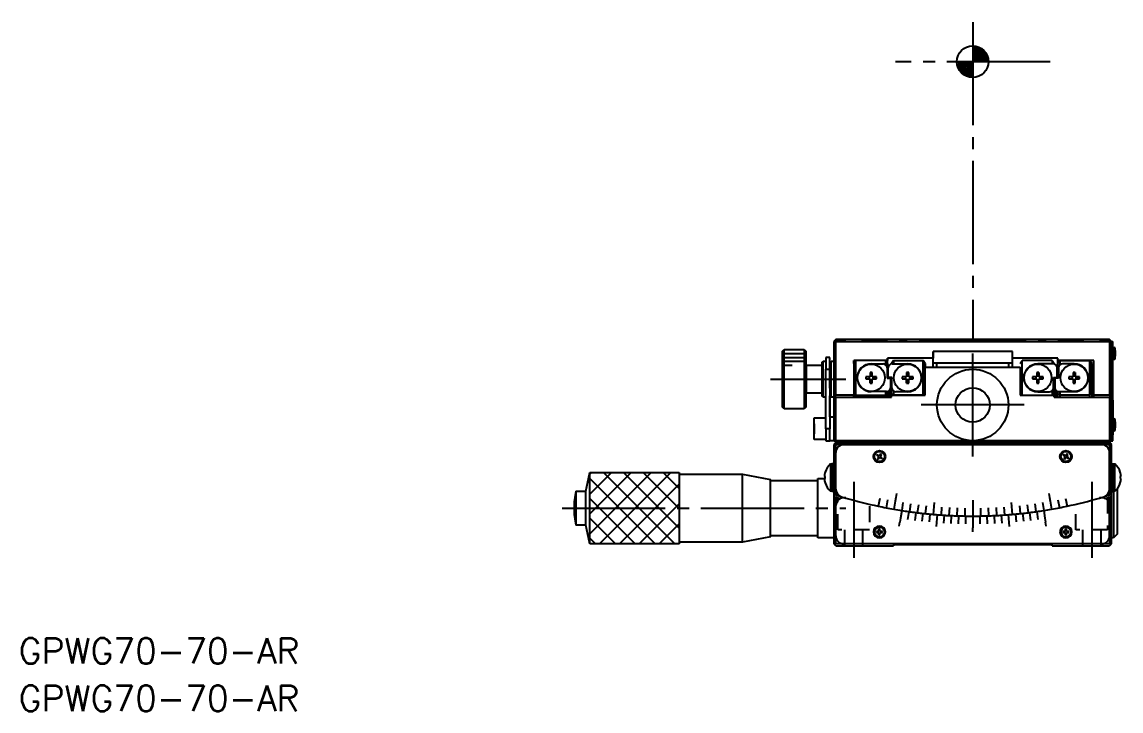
# Model space of a CAD drawing. Extents: x -80 to 133, y 99 to 279.
# Drawn here: x -80 to 58.5, y 99.1 to 185.9 of the extents above; entities that cross this region are included whole.
import ezdxf

# ---------------------------------------------------------------- set-up
doc = ezdxf.new("R2010")
doc.units = 0
doc.linetypes.add('CENTER', pattern=[17.5, 13, -1.5, 1.5, -1.5])
doc.linetypes.add('DASHED', pattern=[3.5, 2, -1.5])
doc.layers.get('0').update_dxf_attribs({"linetype": 'CONTINUOUS'})
doc.layers.add('CENTER', color=1, linetype='CENTER')
doc.styles.get("Standard").update_dxf_attribs({"font": 'txt.shx', "bigfont": '@extfont2.shx'})

msp = doc.modelspace()

# ---------------------------------------------------------------- linework, layer by layer
at = {"color": 7, "linetype": 'CONTINUOUS'}
for p, q in [((22.47, 145.79), (22.34, 145.66)), ((22.34, 145.66), (22.34, 138.81)), ((22.59, 145.91), (22.47, 145.79)), ((22.59, 145.66), (22.47, 145.79)), ((57.09, 145.91), (22.59, 145.91)), ((22.59, 145.91), (23.84, 145.91)), ((22.59, 145.66), (57.09, 145.66)), ((22.59, 138.91), (22.59, 145.66)), ((25.84, 145.91), (27.84, 145.91)), ((25.84, 145.91), (27.84, 145.91)), ((25.84, 145.91), (27.84, 145.91)), ((25.84, 145.91), (27.84, 145.91)), ((25.84, 145.91), (27.84, 145.91)), ((25.84, 145.91), (27.84, 145.91)), ((25.84, 145.91), (27.84, 145.91)), ((25.84, 145.91), (27.84, 145.91)), ((25.84, 145.91), (29.09, 145.91)), ((30.59, 145.91), (31.59, 145.91)), ((33.09, 145.91), (46.59, 145.91)), ((34.84, 145.91), (37.84, 145.91)), ((34.84, 145.91), (37.84, 145.91)), ((34.84, 145.91), (37.84, 145.91)), ((34.84, 145.91), (37.84, 145.91)), ((38.59, 145.91), (41.09, 145.91)), ((38.59, 145.91), (41.09, 145.91)), ((41.84, 145.91), (44.84, 145.91)), ((41.84, 145.91), (44.84, 145.91)), ((41.84, 145.91), (44.84, 145.91)), ((41.84, 145.91), (44.84, 145.91)), ((48.09, 145.91), (49.09, 145.91)), ((50.59, 145.91), (53.84, 145.91)), ((51.84, 145.91), (53.84, 145.91)), ((51.84, 145.91), (53.84, 145.91)), ((51.84, 145.91), (53.84, 145.91)), ((51.84, 145.91), (53.84, 145.91)), ((51.84, 145.91), (53.84, 145.91)), ((51.84, 145.91), (53.84, 145.91)), ((51.84, 145.91), (53.84, 145.91)), ((51.84, 145.91), (53.84, 145.91)), ((55.84, 145.91), (57.09, 145.91)), ((57.09, 145.91), (57.22, 145.79)), ((57.22, 145.79), (57.09, 145.91)), ((57.22, 145.79), (57.09, 145.66)), ((57.09, 145.66), (57.09, 138.91)), ((57.34, 145.66), (57.22, 145.79)), ((57.22, 145.79), (57.34, 145.66)), ((57.34, 144.66), (57.34, 145.66)), ((57.34, 145.66), (57.49, 145.66)), ((57.34, 145.66), (57.49, 145.66)), ((57.49, 144.79), (57.49, 145.66)), ((57.49, 144.66), (57.49, 145.66)), ((15.84, 144.41), (16.09, 144.66)), ((15.84, 144.41), (15.84, 140.91)), ((16.09, 140.91), (16.09, 144.66)), ((16.09, 144.66), (18.59, 144.66)), ((18.59, 144.66), (18.59, 140.91)), ((18.59, 144.66), (18.84, 144.41)), ((18.84, 142.66), (18.84, 144.41)), ((18.84, 140.91), (18.84, 144.41)), ((34.84, 144.39), (34.84, 143.56)), ((44.84, 144.39), (34.84, 144.39)), ((34.84, 142.91), (34.84, 144.39)), ((34.84, 143.56), (34.84, 144.39)), ((44.84, 143.56), (44.84, 144.39)), ((57.34, 139.49), (57.34, 144.66)), ((57.34, 139.49), (57.34, 144.66)), ((57.49, 144.66), (57.49, 144.79)), ((57.49, 144.71), (57.49, 144.66)), ((57.49, 144.71), (57.49, 144.66)), ((57.49, 144.71), (57.49, 144.68)), ((57.49, 144.71), (57.49, 144.64)), ((57.49, 144.68), (57.49, 144.66)), ((57.49, 139.49), (57.49, 144.66)), ((57.49, 144.64), (57.49, 144.52)), ((57.49, 144.52), (57.49, 144.37)), ((57.49, 144.37), (57.49, 144.35)), ((57.49, 144.35), (57.49, 144.32)), ((57.49, 144.32), (57.49, 144.21)), ((57.49, 144.21), (57.49, 144.17)), ((57.49, 144.17), (57.49, 144.11)), ((57.49, 144.11), (57.49, 144.08)), ((57.49, 144.08), (57.49, 144.04)), ((57.62, 144.91), (57.67, 144.91)), ((57.79, 143.54), (57.79, 144.79)), ((57.79, 144.25), (57.79, 144.79)), ((57.79, 144.51), (57.79, 144.25)), ((57.79, 144.44), (57.79, 144.51)), ((57.79, 144.25), (57.79, 144.44)), ((57.79, 144.42), (57.79, 144.32)), ((57.79, 144.25), (57.79, 144.42)), ((57.79, 144.32), (57.79, 144.15)), ((57.79, 144.08), (57.79, 144.25)), ((57.79, 144.18), (57.79, 144.25)), ((57.79, 144.08), (57.79, 144.18)), ((57.79, 144.15), (57.79, 143.89)), ((57.79, 143.81), (57.79, 144.08)), ((57.79, 144.01), (57.79, 144.08)), ((57.79, 144.08), (57.79, 143.9)), ((57.79, 143.82), (57.79, 144.08)), ((20.84, 143.01), (20.99, 143.16)), ((20.84, 143.01), (20.84, 140.91)), ((20.99, 140.91), (20.99, 143.16)), ((20.99, 143.16), (21.34, 143.16)), ((21.84, 143.66), (21.34, 143.66)), ((21.34, 143.66), (21.34, 142.16)), ((21.84, 142.16), (21.84, 143.66)), ((21.84, 143.01), (21.84, 143.66)), ((21.84, 143.01), (21.99, 143.16)), ((21.99, 143.16), (22.34, 143.16)), ((21.99, 138.66), (21.99, 143.16)), ((24.84, 142.89), (25.09, 143.28)), ((24.84, 143.28), (24.84, 138.91)), ((25.09, 143.28), (24.84, 143.28)), ((24.84, 142.88), (24.84, 143.28)), ((28.84, 143.28), (25.09, 143.28)), ((25.09, 138.91), (25.09, 143.28)), ((28.84, 143.28), (25.09, 143.28)), ((27.04, 142.84), (28.54, 142.84)), ((28.84, 143.28), (29.09, 142.89)), ((29.09, 143.28), (28.84, 143.28)), ((28.84, 143.28), (28.84, 142.74)), ((29.09, 143.56), (29.09, 143.28)), ((34.84, 143.56), (29.09, 143.56)), ((29.09, 142.91), (29.09, 143.56)), ((29.09, 142.89), (29.09, 143.28)), ((29.09, 141.86), (29.09, 142.89)), ((29.09, 142.89), (29.09, 141.04)), ((29.84, 143.28), (29.59, 142.89)), ((29.59, 142.82), (29.59, 142.89)), ((29.69, 142.83), (31.64, 142.83)), ((29.84, 143.28), (33.59, 143.28)), ((29.84, 143.28), (29.84, 142.83)), ((33.59, 138.91), (33.59, 143.28)), ((33.84, 142.89), (33.59, 143.28)), ((33.84, 142.89), (33.84, 142.41)), ((33.84, 142.41), (33.84, 142.89)), ((34.84, 142.91), (34.84, 143.56)), ((34.84, 142.41), (34.84, 143.56)), ((44.84, 142.91), (34.84, 142.91)), ((35.34, 142.41), (35.34, 142.91)), ((44.34, 142.91), (44.34, 142.41)), ((50.59, 143.56), (44.84, 143.56)), ((44.84, 142.41), (44.84, 143.56)), ((45.84, 142.89), (46.09, 143.28)), ((49.84, 143.28), (46.09, 143.28)), ((46.09, 138.91), (46.09, 143.28)), ((49.99, 142.83), (48.04, 142.83)), ((49.84, 143.28), (50.09, 142.89)), ((49.84, 143.28), (49.84, 142.83)), ((50.09, 142.89), (50.09, 142.82)), ((50.09, 142.82), (50.09, 142.89)), ((50.59, 143.28), (50.59, 143.56)), ((50.84, 143.28), (50.59, 142.89)), ((50.84, 143.28), (50.59, 143.28)), ((50.59, 142.89), (50.59, 143.28)), ((50.59, 141.86), (50.59, 142.89)), ((50.84, 143.28), (54.59, 143.28)), ((54.59, 143.28), (50.84, 143.28)), ((50.84, 143.28), (50.84, 142.74)), ((52.64, 142.84), (51.14, 142.84)), ((54.84, 142.89), (54.59, 143.28)), ((54.59, 138.91), (54.59, 143.28)), ((55.09, 143.28), (54.59, 143.28)), ((54.84, 142.89), (54.84, 139.08)), ((54.84, 139.16), (54.84, 142.89)), ((55.09, 138.91), (55.09, 143.28)), ((57.49, 144.04), (57.49, 144.01)), ((57.49, 144.01), (57.49, 143.97)), ((57.49, 143.97), (57.49, 143.91)), ((57.49, 143.91), (57.49, 143.82)), ((57.49, 143.82), (57.49, 143.77)), ((57.49, 143.77), (57.49, 143.75)), ((57.49, 143.75), (57.49, 143.71)), ((57.49, 143.71), (57.49, 143.69)), ((57.49, 143.69), (57.49, 143.61)), ((57.49, 143.66), (57.49, 143.61)), ((57.49, 143.66), (57.49, 143.61)), ((57.49, 143.66), (57.49, 143.61)), ((57.49, 139.49), (57.49, 143.54)), ((57.67, 143.41), (57.62, 143.41)), ((57.79, 143.9), (57.79, 144.01)), ((57.79, 143.89), (57.79, 143.82)), ((57.79, 143.54), (57.79, 143.81)), ((18.84, 139.16), (18.84, 142.66)), ((18.84, 142.66), (18.84, 140.91)), ((18.84, 142.66), (20.84, 142.66)), ((21.34, 134.66), (21.34, 142.16)), ((21.84, 140.09), (21.84, 142.34)), ((21.84, 142.33), (21.84, 142.34)), ((21.84, 142.33), (21.84, 142.04)), ((21.84, 142.16), (21.84, 134.66)), ((26.91, 141.76), (26.91, 141.22)), ((27.17, 141.76), (26.91, 141.76)), ((26.91, 141.76), (26.91, 141.35)), ((26.91, 141.35), (26.91, 141.22)), ((27.17, 141.35), (26.91, 141.35)), ((27.17, 141.22), (27.17, 141.76)), ((29.04, 142.34), (29.04, 141.04)), ((29.04, 142.34), (29.04, 141.04)), ((29.04, 141.83), (29.09, 141.86)), ((29.09, 141.04), (29.09, 141.86)), ((29.19, 141.13), (29.19, 142.33)), ((31.51, 141.76), (31.51, 141.22)), ((31.77, 141.76), (31.51, 141.76)), ((31.51, 141.76), (31.51, 141.35)), ((31.51, 141.35), (31.51, 141.22)), ((31.77, 141.35), (31.51, 141.35)), ((31.77, 141.22), (31.77, 141.76)), ((33.84, 142.41), (45.84, 142.41)), ((33.84, 138.91), (33.84, 142.41)), ((33.84, 142.41), (45.84, 142.41)), ((45.84, 142.41), (45.84, 138.91)), ((47.91, 141.76), (47.91, 141.22)), ((48.17, 141.76), (47.91, 141.76)), ((48.17, 141.35), (47.91, 141.35)), ((48.17, 141.22), (48.17, 141.76)), ((48.17, 141.76), (48.17, 141.35)), ((48.17, 141.22), (48.17, 141.35)), ((50.49, 141.13), (50.49, 142.33)), ((50.64, 141.83), (50.59, 141.86)), ((50.59, 141.04), (50.59, 141.86)), ((50.64, 142.34), (50.64, 141.04)), ((52.51, 141.76), (52.51, 141.22)), ((52.77, 141.76), (52.51, 141.76)), ((52.77, 141.35), (52.51, 141.35)), ((52.77, 141.22), (52.77, 141.76)), ((52.77, 141.76), (52.77, 141.35)), ((52.77, 141.22), (52.77, 141.35)), ((54.84, 142.55), (55.09, 142.53)), ((55.09, 141.92), (54.84, 141.91)), ((15.84, 140.91), (15.84, 137.41)), ((16.09, 137.16), (16.09, 140.91)), ((18.59, 140.91), (18.59, 137.16)), ((18.84, 137.41), (18.84, 140.91)), ((18.84, 140.91), (18.84, 139.16)), ((20.84, 140.91), (20.84, 138.81)), ((20.99, 138.66), (20.99, 140.91)), ((21.84, 139.79), (21.84, 140.09)), ((26.37, 141.22), (26.37, 140.96)), ((26.91, 141.22), (26.37, 141.22)), ((26.37, 140.96), (26.91, 140.96)), ((26.37, 140.96), (26.78, 140.96)), ((26.78, 141.22), (26.78, 140.96)), ((26.78, 140.96), (26.91, 140.96)), ((26.91, 140.96), (26.91, 140.41)), ((26.91, 140.96), (26.91, 140.83)), ((26.91, 140.41), (26.91, 140.83)), ((26.91, 140.83), (27.17, 140.83)), ((26.91, 140.41), (27.17, 140.41)), ((27.72, 141.22), (27.17, 141.22)), ((27.17, 140.96), (27.72, 140.96)), ((27.17, 140.41), (27.17, 140.96)), ((27.17, 140.96), (27.3, 140.96)), ((27.3, 140.96), (27.3, 141.22)), ((27.72, 140.96), (27.3, 140.96)), ((27.72, 140.96), (27.72, 141.22)), ((29.04, 141.04), (29.49, 141.04)), ((29.64, 141.13), (29.19, 141.13)), ((29.22, 141.04), (29.22, 141.13)), ((29.47, 141.13), (29.47, 141.04)), ((29.47, 141.04), (29.47, 141.13)), ((29.49, 141.04), (29.49, 139.84)), ((29.49, 141.04), (29.49, 139.84)), ((29.49, 140.22), (29.6, 140.11)), ((29.59, 140.12), (29.59, 141.13)), ((29.59, 140.1), (29.64, 140.17)), ((29.59, 139.08), (29.59, 140.1)), ((29.64, 139.83), (29.64, 141.13)), ((30.97, 141.22), (30.97, 140.96)), ((31.51, 141.22), (30.97, 141.22)), ((30.97, 140.96), (31.51, 140.96)), ((30.97, 140.96), (31.38, 140.96)), ((31.38, 141.22), (31.38, 140.96)), ((31.38, 140.96), (31.51, 140.96)), ((31.51, 140.96), (31.51, 140.41)), ((31.51, 140.96), (31.51, 140.83)), ((31.51, 140.41), (31.51, 140.83)), ((31.51, 140.83), (31.77, 140.83)), ((31.51, 140.41), (31.77, 140.41)), ((32.32, 141.22), (31.77, 141.22)), ((31.77, 140.96), (32.32, 140.96)), ((31.77, 140.41), (31.77, 140.96)), ((31.77, 140.96), (31.9, 140.96)), ((31.9, 140.96), (31.9, 141.22)), ((32.32, 140.96), (31.9, 140.96)), ((32.32, 140.96), (32.32, 141.22)), ((47.37, 141.22), (47.37, 140.96)), ((47.91, 141.22), (47.37, 141.22)), ((47.37, 140.96), (47.91, 140.96)), ((47.37, 140.96), (47.78, 140.96)), ((47.78, 141.22), (47.78, 140.96)), ((47.78, 140.96), (47.91, 140.96)), ((47.91, 140.96), (47.91, 140.41)), ((47.91, 140.83), (48.17, 140.83)), ((47.91, 140.41), (48.17, 140.41)), ((48.72, 141.22), (48.17, 141.22)), ((48.17, 140.96), (48.72, 140.96)), ((48.17, 140.41), (48.17, 140.96)), ((48.17, 140.96), (48.3, 140.96)), ((48.17, 140.83), (48.17, 140.96)), ((48.17, 140.41), (48.17, 140.83)), ((48.3, 140.96), (48.3, 141.22)), ((48.72, 140.96), (48.3, 140.96)), ((48.72, 140.96), (48.72, 141.22)), ((50.04, 139.83), (50.04, 141.13)), ((50.04, 141.13), (50.49, 141.13)), ((50.09, 140.1), (50.04, 140.17)), ((50.08, 140.11), (50.19, 140.22)), ((50.09, 141.13), (50.09, 140.12)), ((50.09, 140.12), (50.09, 141.13)), ((50.09, 140.1), (50.09, 139.81)), ((50.09, 139.08), (50.09, 140.1)), ((50.64, 141.04), (50.19, 141.04)), ((50.19, 141.04), (50.19, 139.84)), ((50.22, 141.13), (50.22, 141.04)), ((50.47, 141.04), (50.47, 141.13)), ((50.47, 141.13), (50.47, 141.04)), ((51.97, 141.22), (51.97, 140.96)), ((52.51, 141.22), (51.97, 141.22)), ((51.97, 140.96), (52.51, 140.96)), ((51.97, 140.96), (52.38, 140.96)), ((52.38, 141.22), (52.38, 140.96)), ((52.38, 140.96), (52.51, 140.96)), ((52.51, 140.96), (52.51, 140.41)), ((52.51, 140.83), (52.77, 140.83)), ((52.51, 140.41), (52.77, 140.41)), ((53.32, 141.22), (52.77, 141.22)), ((52.77, 140.96), (53.32, 140.96)), ((52.77, 140.41), (52.77, 140.96)), ((52.77, 140.83), (52.77, 140.96)), ((52.77, 140.96), (52.9, 140.96)), ((52.77, 140.41), (52.77, 140.83)), ((52.9, 140.96), (52.9, 141.22)), ((53.32, 140.96), (52.9, 140.96)), ((53.32, 140.96), (53.32, 141.22)), ((18.84, 137.41), (18.84, 139.16)), ((20.84, 139.16), (18.84, 139.16)), ((20.99, 138.66), (20.84, 138.81)), ((21.34, 138.66), (20.99, 138.66)), ((21.84, 137.41), (21.84, 138.81)), ((21.99, 138.66), (21.84, 138.81)), ((22.34, 138.66), (21.99, 138.66)), ((22.34, 138.81), (22.34, 138.54)), ((22.34, 138.54), (22.34, 133.16)), ((24.84, 138.91), (22.59, 138.91)), ((22.59, 138.64), (29.59, 138.64)), ((22.59, 133.16), (22.59, 138.64)), ((25.09, 138.91), (24.84, 139.08)), ((24.84, 138.64), (24.84, 138.91)), ((25.09, 138.91), (28.84, 138.91)), ((25.09, 138.64), (25.09, 138.91)), ((28.99, 139.34), (27.04, 139.34)), ((28.84, 139.34), (28.84, 138.91)), ((29.09, 139.08), (28.84, 138.91)), ((28.84, 138.91), (28.84, 138.64)), ((29.09, 139.35), (29.09, 138.64)), ((29.09, 139.08), (29.09, 139.35)), ((29.09, 138.64), (29.09, 139.08)), ((29.22, 138.64), (29.22, 139.39)), ((29.47, 139.68), (29.47, 138.64)), ((29.47, 138.64), (29.47, 139.68)), ((29.59, 139.08), (29.84, 138.91)), ((29.59, 138.91), (29.59, 139.08)), ((29.59, 138.91), (29.84, 138.91)), ((29.59, 138.64), (29.59, 138.91)), ((29.84, 139.43), (29.84, 138.91)), ((33.59, 138.91), (29.84, 138.91)), ((29.84, 138.91), (33.59, 138.91)), ((31.64, 139.33), (30.14, 139.33)), ((33.59, 138.91), (33.84, 139.08)), ((33.59, 138.91), (33.84, 138.91)), ((46.09, 138.91), (45.84, 139.08)), ((45.84, 138.91), (46.09, 138.91)), ((46.09, 138.91), (49.84, 138.91)), ((46.09, 138.91), (49.84, 138.91)), ((48.04, 139.33), (49.54, 139.33)), ((49.84, 139.43), (49.84, 138.91)), ((50.09, 139.08), (49.84, 138.91)), ((49.84, 138.91), (50.09, 138.91)), ((50.09, 139.81), (50.09, 139)), ((50.09, 139.01), (50.09, 139.08)), ((50.09, 138.91), (50.09, 138.64)), ((50.09, 138.64), (50.09, 138.91)), ((50.09, 138.64), (57.09, 138.64)), ((50.22, 139.68), (50.22, 138.64)), ((50.47, 138.64), (50.47, 139.39)), ((50.47, 138.64), (50.47, 139.39)), ((50.59, 139.08), (50.59, 139.35)), ((50.59, 139.08), (50.84, 138.91)), ((50.59, 138.64), (50.59, 139.08)), ((50.69, 139.34), (52.64, 139.34)), ((50.84, 139.34), (50.84, 138.91)), ((54.59, 138.91), (50.84, 138.91)), ((50.84, 138.91), (50.84, 138.64)), ((54.59, 138.91), (54.84, 139.08)), ((54.59, 138.64), (54.59, 138.91)), ((54.84, 139.16), (54.84, 139.41)), ((54.84, 139.08), (54.84, 139.41)), ((54.85, 139.41), (54.84, 139.41)), ((54.84, 139.08), (54.84, 138.64)), ((54.84, 139.08), (54.84, 138.64)), ((54.85, 139.41), (54.97, 139.54)), ((54.85, 139.41), (54.85, 138.64)), ((54.97, 139.54), (55.09, 139.66)), ((57.09, 138.91), (55.09, 138.91)), ((55.09, 138.64), (55.09, 138.91)), ((57.09, 138.64), (57.09, 133.16)), ((57.34, 138.81), (57.34, 139.49)), ((57.34, 138.63), (57.34, 138.81)), ((57.34, 137.34), (57.34, 138.54)), ((57.49, 138.55), (57.49, 139.49)), ((57.49, 138.55), (57.49, 139.49)), ((57.49, 138.34), (57.49, 138.55)), ((57.49, 138.34), (57.49, 138.55)), ((16.09, 137.16), (15.84, 137.41)), ((18.59, 137.16), (16.09, 137.16)), ((18.84, 137.41), (18.59, 137.16)), ((21.84, 137.56), (21.84, 137.56)), ((21.84, 136.67), (21.84, 137.56)), ((21.84, 137.56), (21.84, 137.41)), ((21.84, 137.56), (21.84, 137.56)), ((21.84, 137.56), (21.84, 137.41)), ((21.84, 137.41), (21.84, 137.56)), ((21.84, 136.16), (21.84, 137.41)), ((21.84, 136.67), (21.84, 137.41)), ((57.34, 138.34), (57.49, 138.34)), ((57.34, 134.16), (57.34, 137.34)), ((57.34, 134.16), (57.34, 137.34)), ((57.49, 137.34), (57.49, 138.34)), ((57.49, 138.28), (57.49, 138.34)), ((57.49, 138.28), (57.49, 136.41)), ((57.49, 134.16), (57.49, 137.34)), ((19.84, 133.29), (19.84, 136.04)), ((19.84, 133.29), (19.84, 136.04)), ((19.84, 136.04), (21.34, 136.04)), ((21.84, 136.67), (21.84, 136.16)), ((21.84, 136.16), (21.84, 136.67)), ((21.84, 136.16), (22.34, 136.16)), ((57.49, 136.41), (57.49, 136.25)), ((57.49, 136.25), (57.49, 136.1)), ((57.49, 136.1), (57.49, 135.97)), ((57.49, 135.97), (57.49, 135.87)), ((57.49, 135.77), (57.49, 135.75)), ((57.49, 135.75), (57.49, 135.69)), ((57.62, 135.91), (57.67, 135.91)), ((57.79, 134.54), (57.79, 135.79)), ((57.79, 135.23), (57.79, 135.79)), ((19.84, 135.29), (19.84, 134.66)), ((19.84, 134.66), (19.84, 135.29)), ((19.84, 134.04), (19.84, 134.66)), ((19.84, 134.66), (19.84, 134.04)), ((21.34, 134.66), (21.34, 133.16)), ((21.84, 133.16), (21.84, 134.66)), ((57.49, 135.71), (57.49, 135.66)), ((57.49, 135.71), (57.49, 134.61)), ((57.49, 135.69), (57.49, 135.66)), ((57.49, 134.66), (57.49, 134.61)), ((57.49, 134.66), (57.49, 134.61)), ((57.49, 134.66), (57.49, 134.61)), ((57.49, 134.16), (57.49, 134.54)), ((57.67, 134.41), (57.62, 134.41)), ((57.79, 135.54), (57.79, 135.23)), ((57.79, 135.23), (57.79, 135.54)), ((57.79, 135.1), (57.79, 135.23)), ((57.79, 135.23), (57.79, 135.1)), ((57.79, 135.1), (57.79, 135.23)), ((57.79, 134.54), (57.79, 135.1)), ((57.79, 134.79), (57.79, 135.1)), ((57.79, 135.1), (57.79, 134.79)), ((21.34, 133.29), (19.84, 133.29)), ((21.34, 133.16), (21.84, 133.16)), ((22.34, 133.16), (21.84, 133.16)), ((22.34, 133.16), (22.47, 133.04)), ((22.47, 133.04), (22.59, 133.16)), ((22.59, 132.91), (22.47, 133.04)), ((39.84, 133.16), (22.59, 133.16)), ((29.84, 133.06), (29.84, 132.91)), ((49.84, 133.06), (29.84, 133.06)), ((29.84, 133.06), (29.84, 132.91)), ((57.09, 133.16), (39.84, 133.16)), ((49.84, 132.91), (49.84, 133.06)), ((57.09, 133.16), (57.22, 133.04)), ((57.09, 132.91), (57.22, 133.04)), ((57.22, 133.04), (57.34, 133.16)), ((57.34, 133.16), (57.34, 134.16)), ((57.34, 133.16), (57.49, 133.16)), ((57.49, 133.16), (57.49, 134.16)), ((57.49, 133.16), (57.49, 134.16)), ((22.59, 132.91), (22.34, 132.66)), ((22.59, 132.66), (22.34, 132.66)), ((22.34, 132.66), (22.34, 126.4)), ((22.59, 132.91), (29.84, 132.91)), ((29.84, 132.91), (22.59, 132.91)), ((22.59, 132.91), (22.59, 132.66)), ((22.59, 131.66), (22.59, 132.66)), ((22.59, 132.66), (23.59, 132.66)), ((22.59, 127.06), (22.59, 131.66)), ((23.59, 132.66), (56.09, 132.66)), ((49.84, 132.91), (29.84, 132.91)), ((49.84, 132.91), (57.09, 132.91)), ((57.09, 132.91), (49.84, 132.91)), ((56.09, 132.66), (57.09, 132.66)), ((57.09, 132.91), (57.09, 132.66)), ((57.09, 132.91), (57.34, 132.66)), ((57.09, 132.66), (57.09, 131.66)), ((57.34, 132.66), (57.09, 132.66)), ((57.09, 127.06), (57.09, 131.66)), ((57.34, 126.4), (57.34, 132.66)), ((21.92, 130.23), (22.09, 130.23)), ((21.92, 130.23), (21.92, 126.78)), ((22.09, 130.26), (22.09, 130.23)), ((22.09, 130.26), (22.09, 130.26)), ((22.34, 130.26), (22.09, 130.26)), ((22.34, 130.26), (22.09, 130.26)), ((22.09, 130.26), (22.09, 130.23)), ((22.09, 130.26), (22.09, 130.23)), ((22.09, 130.26), (22.09, 130.26)), ((22.09, 130.26), (22.09, 130.26)), ((22.09, 130.23), (22.09, 129.38)), ((22.09, 130.23), (22.09, 126.78)), ((27.82, 131.42), (27.75, 131.32)), ((27.75, 131.32), (28, 131.15)), ((28, 131.15), (27.75, 131.32)), ((28.07, 131.25), (27.82, 131.42)), ((28, 131.15), (27.83, 130.89)), ((27.83, 130.89), (27.93, 130.82)), ((27.93, 130.82), (27.83, 130.89)), ((27.93, 130.82), (28.11, 131.08)), ((28.11, 131.08), (27.93, 130.82)), ((28.25, 131.51), (28.07, 131.25)), ((28.11, 131.08), (28.37, 130.9)), ((28.37, 130.9), (28.11, 131.08)), ((28.18, 131.18), (28.35, 131.44)), ((28.35, 131.44), (28.18, 131.18)), ((28.44, 131.01), (28.18, 131.18)), ((28.35, 131.44), (28.25, 131.51)), ((28.37, 130.9), (28.44, 131.01)), ((28.44, 131.01), (28.37, 130.9)), ((51.32, 131.42), (51.25, 131.32)), ((51.25, 131.32), (51.5, 131.15)), ((51.5, 131.15), (51.25, 131.32)), ((51.57, 131.25), (51.32, 131.42)), ((51.5, 131.15), (51.33, 130.89)), ((51.33, 130.89), (51.43, 130.82)), ((51.43, 130.82), (51.33, 130.89)), ((51.43, 130.82), (51.61, 131.08)), ((51.61, 131.08), (51.43, 130.82)), ((51.75, 131.51), (51.57, 131.25)), ((51.61, 131.08), (51.87, 130.9)), ((51.87, 130.9), (51.61, 131.08)), ((51.68, 131.18), (51.85, 131.44)), ((51.85, 131.44), (51.68, 131.18)), ((51.94, 131.01), (51.68, 131.18)), ((51.85, 131.44), (51.75, 131.51)), ((51.87, 130.9), (51.94, 131.01)), ((51.94, 131.01), (51.87, 130.9)), ((57.34, 130.26), (57.59, 130.26)), ((57.34, 130.26), (57.59, 130.26)), ((57.59, 130.26), (57.59, 130.23)), ((57.59, 130.26), (57.59, 130.26)), ((57.59, 130.26), (57.59, 130.26)), ((57.59, 130.26), (57.59, 130.23)), ((57.59, 130.23), (57.59, 126.79)), ((57.59, 130.23), (57.76, 130.23)), ((57.59, 126.78), (57.59, 130.23)), ((57.76, 126.78), (57.76, 130.23)), ((-8.91, 126.81), (-8.41, 129.16)), ((-8.41, 129.16), (2.84, 129.16)), ((-8.41, 120.16), (-8.41, 129.16)), ((2.84, 129.16), (2.84, 120.16)), ((2.84, 128.96), (10.84, 128.96)), ((10.84, 124.66), (10.84, 128.96)), ((10.84, 128.96), (14.34, 128.26)), ((21.25, 129.18), (21.24, 129.18)), ((22.09, 129.38), (22.09, 128.87)), ((22.09, 128.87), (22.09, 128.6)), ((58.44, 129.18), (58.44, 129.18)), ((14.34, 124.66), (14.34, 128.26)), ((14.34, 128.16), (20.34, 128.16)), ((20.34, 120.91), (20.34, 128.41)), ((20.34, 128.41), (21.24, 128.41)), ((21.25, 128.64), (21.15, 128.64)), ((21.15, 128.38), (21.25, 128.38)), ((21.15, 128.38), (21.25, 128.38)), ((21.24, 127.83), (21.25, 127.83)), ((21.24, 127.83), (21.25, 127.83)), ((21.25, 128.38), (21.25, 128.64)), ((22.09, 128.6), (22.09, 128.15)), ((22.09, 128.15), (22.09, 127.97)), ((22.09, 127.97), (22.09, 127.34)), ((58.44, 128.64), (58.44, 128.38)), ((58.53, 128.64), (58.44, 128.64)), ((58.44, 128.38), (58.53, 128.38)), ((58.53, 128.38), (58.44, 128.38)), ((58.44, 127.83), (58.44, 127.83)), ((58.44, 127.83), (58.44, 127.83)), ((-10.16, 126.81), (-10.16, 124.66)), ((-10.16, 126.81), (-8.91, 126.81)), ((-8.91, 122.51), (-8.91, 126.81)), ((22.09, 126.78), (21.92, 126.78)), ((22.09, 127.34), (22.09, 126.95)), ((22.09, 126.95), (22.09, 126.83)), ((22.09, 126.83), (22.09, 126.78)), ((22.09, 126.78), (22.09, 126.76)), ((22.09, 126.78), (22.09, 126.76)), ((22.09, 126.78), (22.09, 126.76)), ((22.34, 126.76), (22.09, 126.76)), ((22.34, 126.4), (22.34, 126.14)), ((22.34, 126.14), (22.34, 120.16)), ((22.59, 126.32), (22.59, 127.06)), ((22.59, 124.98), (22.59, 126.06)), ((57.09, 127.06), (57.09, 126.32)), ((57.09, 126.06), (57.09, 124.98)), ((57.34, 126.76), (57.59, 126.76)), ((57.34, 126.14), (57.34, 126.4)), ((57.34, 120.16), (57.34, 126.14)), ((57.59, 126.79), (57.59, 126.76)), ((57.76, 126.78), (57.59, 126.78)), ((57.59, 126.78), (57.59, 126.76)), ((57.59, 126.78), (57.59, 120.91)), ((58.09, 121.41), (58.09, 127.14)), ((22.59, 121.16), (22.59, 124.98)), ((57.09, 121.16), (57.09, 124.98)), ((-10.16, 124.66), (-10.16, 122.51)), ((10.84, 120.36), (10.84, 124.66)), ((14.34, 121.06), (14.34, 124.66)), ((-8.91, 122.51), (-10.16, 122.51)), ((-8.41, 120.16), (-8.91, 122.51)), ((28.03, 122.04), (28.03, 121.73)), ((28.15, 122.04), (28.03, 122.04)), ((28.03, 121.73), (28.03, 122.04)), ((28.15, 121.73), (28.15, 122.04)), ((51.53, 122.04), (51.53, 121.73)), ((51.65, 122.04), (51.53, 122.04)), ((51.53, 121.73), (51.53, 122.04)), ((51.65, 121.73), (51.65, 122.04)), ((14.34, 121.06), (10.84, 120.36)), ((20.34, 121.16), (14.34, 121.16)), ((22.34, 120.91), (20.34, 120.91)), ((22.59, 120.16), (22.59, 121.16)), ((27.72, 121.73), (27.72, 121.6)), ((28.03, 121.73), (27.72, 121.73)), ((27.72, 121.6), (27.72, 121.73)), ((27.72, 121.6), (28.03, 121.6)), ((28.03, 121.6), (28.03, 121.29)), ((28.03, 121.29), (28.03, 121.6)), ((28.03, 121.29), (28.15, 121.29)), ((28.47, 121.73), (28.15, 121.73)), ((28.15, 121.6), (28.47, 121.6)), ((28.15, 121.29), (28.15, 121.6)), ((28.47, 121.6), (28.47, 121.73)), ((51.22, 121.73), (51.22, 121.6)), ((51.53, 121.73), (51.22, 121.73)), ((51.22, 121.6), (51.22, 121.73)), ((51.22, 121.6), (51.53, 121.6)), ((51.53, 121.6), (51.53, 121.29)), ((51.53, 121.29), (51.53, 121.6)), ((51.53, 121.29), (51.65, 121.29)), ((51.97, 121.73), (51.65, 121.73)), ((51.65, 121.6), (51.97, 121.6)), ((51.65, 121.29), (51.65, 121.6)), ((51.97, 121.6), (51.97, 121.73)), ((57.09, 121.16), (57.09, 120.16)), ((57.59, 120.91), (57.34, 120.91)), ((58.09, 121.41), (57.59, 120.91)), ((2.84, 120.16), (-8.41, 120.16)), ((10.84, 120.36), (2.84, 120.36)), ((22.34, 120.16), (22.47, 120.04)), ((22.47, 120.04), (22.59, 120.16)), ((22.59, 119.91), (22.47, 120.04)), ((23.59, 120.16), (22.59, 120.16)), ((22.59, 119.91), (29.84, 119.91)), ((56.09, 120.16), (23.59, 120.16)), ((29.84, 120.06), (29.84, 119.91)), ((49.84, 120.06), (29.84, 120.06)), ((49.84, 119.91), (49.84, 120.06)), ((49.84, 119.91), (57.09, 119.91)), ((57.09, 120.16), (56.09, 120.16)), ((57.09, 120.16), (57.22, 120.04)), ((57.22, 120.04), (57.09, 119.91)), ((57.22, 120.04), (57.34, 120.16))]:
    msp.add_line(p, q, dxfattribs=at)
at = {"color": 3, "linetype": 'CONTINUOUS'}
for p, q in [((16.09, 144.16), (18.59, 144.16)), ((57.34, 144.66), (57.49, 144.66)), ((57.62, 144.58), (57.62, 144.91)), ((57.62, 143.41), (57.62, 144.58)), ((57.67, 144.91), (57.67, 143.41)), ((16.09, 143.66), (18.59, 143.66)), ((16.09, 143.16), (18.59, 143.16)), ((16.09, 142.66), (17.09, 142.66)), ((21.34, 142.16), (21.84, 142.16)), ((57.34, 139.49), (57.49, 139.49)), ((57.34, 138.55), (57.49, 138.55)), ((57.34, 137.34), (57.49, 137.34)), ((57.49, 135.97), (57.49, 135.32)), ((57.49, 135.87), (57.49, 135.79)), ((57.62, 134.41), (57.62, 135.91)), ((57.67, 135.91), (57.67, 134.41)), ((21.84, 134.66), (21.34, 134.66)), ((57.49, 134.99), (57.49, 134.49)), ((57.49, 134.99), (57.49, 134.49)), ((57.49, 134.56), (57.49, 134.06)), ((57.49, 134.56), (57.49, 134.06)), ((57.49, 134.54), (57.49, 134.46)), ((57.49, 134.54), (57.49, 134.44)), ((57.49, 134.54), (57.49, 134.42)), ((57.49, 134.54), (57.49, 134.41)), ((57.49, 134.54), (57.49, 134.42)), ((57.49, 134.54), (57.49, 134.44)), ((57.49, 134.54), (57.49, 134.46)), ((57.49, 134), (57.49, 134.49)), ((57.49, 134), (57.49, 134.49)), ((57.49, 134.41), (57.49, 133.91)), ((57.34, 134.16), (57.49, 134.16)), ((57.49, 133.41), (57.49, 133.91)), ((-0.69, 129.16), (-8.41, 121.44)), ((-3.19, 129.16), (-8.41, 123.94)), ((-5.69, 129.16), (-8.41, 126.44)), ((-8.19, 129.16), (-8.41, 128.94)), ((1.81, 129.16), (-7.19, 120.16)), ((2.31, 120.16), (-6.69, 129.16)), ((2.84, 122.13), (-4.19, 129.16)), ((2.84, 124.63), (-1.69, 129.16)), ((2.84, 127.13), (0.81, 129.16)), ((-0.19, 120.16), (-8.41, 128.38)), ((2.84, 127.69), (-4.69, 120.16)), ((30.25, 126.5), (30.16, 126.01)), ((49.44, 126.5), (49.52, 126.01)), ((-2.69, 120.16), (-8.41, 125.88)), ((2.84, 125.19), (-2.19, 120.16)), ((28.15, 125.89), (27.94, 124.91)), ((29.11, 125.7), (28.92, 124.71)), ((30.07, 125.52), (29.9, 124.53)), ((30.16, 126.01), (30.07, 125.52)), ((31.04, 125.36), (30.89, 124.37)), ((32.01, 125.21), (31.87, 124.22)), ((32.99, 125.08), (32.86, 124.09)), ((33.96, 124.97), (33.86, 123.98)), ((34.94, 124.88), (34.85, 123.88)), ((34.98, 125.37), (34.94, 124.88)), ((35.92, 124.8), (35.85, 123.8)), ((36.9, 124.74), (36.85, 123.74)), ((37.88, 124.7), (37.84, 123.7)), ((38.86, 124.67), (38.84, 123.67)), ((39.84, 125.66), (39.84, 125.16)), ((39.84, 125.16), (39.84, 124.66)), ((40.82, 124.67), (40.84, 123.67)), ((41.8, 124.7), (41.84, 123.7)), ((42.79, 124.74), (42.84, 123.74)), ((43.77, 124.8), (43.84, 123.8)), ((44.7, 125.37), (44.74, 124.88)), ((44.74, 124.88), (44.83, 123.88)), ((45.72, 124.97), (45.83, 123.98)), ((46.7, 125.08), (46.82, 124.09)), ((47.67, 125.21), (47.81, 124.22)), ((48.64, 125.36), (48.8, 124.37)), ((49.52, 126.01), (49.61, 125.52)), ((49.61, 125.52), (49.78, 124.53)), ((50.57, 125.7), (50.77, 124.71)), ((51.54, 125.89), (51.74, 124.91)), ((-5.19, 120.16), (-8.41, 123.38)), ((30.73, 123.38), (30.65, 122.89)), ((30.89, 124.37), (30.73, 123.38)), ((31.77, 124.23), (31.63, 123.24)), ((32.67, 124.11), (32.54, 123.12)), ((33.56, 124.01), (33.45, 123.01)), ((34.45, 123.92), (34.36, 122.92)), ((35.35, 123.84), (35.27, 122.84)), ((36.25, 123.78), (36.18, 122.78)), ((37.14, 123.73), (37.1, 122.73)), ((38.04, 123.69), (38.01, 122.69)), ((38.94, 123.67), (38.93, 122.67)), ((39.84, 124.66), (39.84, 123.66)), ((39.84, 123.66), (39.84, 122.66)), ((40.74, 123.67), (40.76, 122.67)), ((41.64, 123.69), (41.67, 122.69)), ((42.54, 123.73), (42.59, 122.73)), ((43.44, 123.78), (43.5, 122.78)), ((44.33, 123.84), (44.41, 122.84)), ((45.23, 123.92), (45.32, 122.92)), ((46.12, 124.01), (46.23, 123.01)), ((47.02, 124.11), (47.14, 123.12)), ((47.91, 124.23), (48.05, 123.24)), ((48.8, 124.37), (48.95, 123.38)), ((48.95, 123.38), (49.03, 122.89)), ((2.84, 122.69), (0.31, 120.16)), ((30.57, 122.39), (30.65, 122.89)), ((35.27, 122.84), (35.23, 122.34)), ((39.84, 122.66), (39.84, 122.16)), ((39.84, 121.66), (39.84, 122.16)), ((44.41, 122.84), (44.45, 122.34)), ((49.11, 122.39), (49.03, 122.89)), ((-7.69, 120.16), (-8.41, 120.88)), ((2.84, 120.19), (2.81, 120.16))]:
    msp.add_line(p, q, dxfattribs=at)
at = {"color": 3, "linetype": 'DASHED'}
for p, q in [((22.84, 121.91), (22.84, 125.98)), ((26.84, 124.9), (26.84, 121.91)), ((52.84, 121.91), (52.84, 124.9)), ((56.84, 125.98), (56.84, 121.91)), ((26.84, 121.91), (22.84, 121.91)), ((23.72, 119.91), (23.72, 121.91)), ((25.97, 121.91), (25.97, 119.91)), ((56.84, 121.91), (52.84, 121.91)), ((53.72, 119.91), (53.72, 121.91)), ((55.97, 121.91), (55.97, 119.91))]:
    msp.add_line(p, q, dxfattribs=at)
at = {"color": 3, "linetype": 'CONTINUOUS', "const_width": 0.1}
for points in [[(29.47, 138.77), (29.5, 138.81), (29.53, 138.84), (29.56, 138.88), (29.59, 138.92)], [(29.59, 138.74), (29.55, 138.69), (29.52, 138.64)], [(50.22, 138.77), (50.19, 138.81), (50.16, 138.84), (50.12, 138.88), (50.09, 138.92)], [(50.09, 138.74), (50.13, 138.69), (50.16, 138.64)]]:
    msp.add_lwpolyline(points, dxfattribs=at)
at = {"color": 7, "linetype": 'CONTINUOUS'}
for centre, radius in [((39.84, 180.91), 2), ((27.04, 141.09), 1.73), ((31.64, 141.09), 1.73), ((48.04, 141.09), 1.73), ((52.64, 141.09), 1.73), ((39.84, 137.66), 4.5), ((39.84, 137.66), 2.15), ((28.09, 131.16), 0.75), ((51.59, 131.16), 0.75)]:
    msp.add_circle(centre, radius, dxfattribs=at)
at = {"color": 3, "linetype": 'CONTINUOUS'}
for centre in [(28.09, 131.16), (51.59, 131.16), (28.09, 121.66), (51.59, 121.66)]:
    msp.add_circle(centre, 0.625, dxfattribs=at)
at = {"color": 7, "linetype": 'CONTINUOUS'}
for centre, radius, start, end in [((39.84, 180.91), 1.8, 0, 90), ((39.84, 180.91), 1.6, 0, 90), ((39.84, 180.91), 1.4, 0, 90), ((39.84, 180.91), 1.2, 0, 90), ((39.84, 180.91), 1, 0, 90), ((39.84, 180.91), 0.8, 359.9999, 90.0002), ((39.84, 180.91), 0.6, 0, 90.0001), ((39.84, 180.91), 1.8, 180, 270), ((39.84, 180.91), 1.6, 180, 270), ((39.84, 180.91), 1.4, 180, 270), ((39.84, 180.91), 1.2, 180, 270), ((39.84, 180.91), 1, 180, 270), ((39.84, 180.91), 0.8, 180.0001, 269.9998), ((39.84, 180.91), 0.6, 180, 270.0001), ((39.84, 180.91), 0.4, 180, 270), ((39.84, 180.91), 0.2, 180, 270), ((39.84, 180.91), 0.4, 0, 90), ((39.84, 180.91), 0.2, 0, 90), ((57.62, 144.79), 0.125, 90, 180), ((57.67, 144.79), 0.125, 0, 90), ((27.04, 141.09), 1.75, 90, 270), ((28.54, 142.34), 0.5, 0, 90), ((29.69, 142.33), 0.5, 90, 180), ((31.64, 141.08), 1.75, 270, 90), ((48.04, 141.08), 1.75, 90, 270), ((49.99, 142.33), 0.5, 0, 90), ((51.14, 142.34), 0.5, 90, 180), ((52.64, 141.09), 1.75, 270, 90), ((57.62, 143.54), 0.125, 180, 270), ((57.67, 143.54), 0.125, 270, 0), ((5.09, 180.91), 45.5, 292.2792, 292.6199), ((5.09, 180.91), 45.75, 292.151, 292.4895), ((28.99, 139.84), 0.5, 270, 0), ((30.14, 139.83), 0.5, 180, 270), ((49.54, 139.83), 0.5, 270, 0), ((50.69, 139.84), 0.5, 180, 270), ((74.59, 180.91), 45.5, 247.3801, 247.7208), ((74.59, 180.91), 45.75, 247.5105, 247.849), ((57.62, 135.79), 0.125, 90, 180), ((57.67, 135.79), 0.125, 0, 90), ((57.62, 134.54), 0.125, 180, 270), ((57.67, 134.54), 0.125, 270, 0), ((23.59, 131.66), 1, 90, 180), ((56.09, 131.66), 1, 0, 90), ((23.44, 128.51), 2.3, 131.4096, 162.92), ((56.24, 128.51), 2.3, 17.08, 48.5904), ((23.44, 128.51), 2.3, 162.9344, 176.7546), ((56.24, 128.51), 2.3, 3.2454, 17.0656), ((23.44, 128.51), 2.3, 183.2454, 197.0656), ((23.44, 128.51), 2.3, 197.08, 228.5904), ((56.24, 128.51), 2.3, 311.4096, 342.92), ((56.24, 128.51), 2.3, 342.9344, 356.7546), ((-1.04, 124.66), 9.37, 166.735, 180), ((39.84, 180.91), 57.25, 252.2011, 252.4637), ((39.84, 180.91), 57.5, 252.2811, 252.5424), ((23.59, 127.06), 1, 180, 253.2086), ((39.84, 180.91), 57.25, 252.4637, 253.2086), ((39.84, 180.91), 57.5, 252.5424, 253.1464), ((39.84, 180.91), 57.25, 253.2086, 253.8013), ((39.84, 180.91), 57.25, 286.1987, 286.7914), ((56.09, 127.06), 1, 286.7914, 0), ((39.84, 180.91), 57.25, 286.7914, 287.5363), ((39.84, 180.91), 57.5, 286.8536, 287.4576), ((39.84, 180.91), 57.25, 287.5363, 287.7989), ((39.84, 180.91), 57.5, 287.4576, 287.7189), ((23.59, 124.98), 1, 73.8013, 180), ((39.84, 180.91), 57.25, 253.8013, 258), ((39.84, 180.91), 57.25, 253.8013, 258), ((39.84, 180.91), 57.25, 258, 259), ((39.84, 180.91), 57.25, 258, 259), ((39.84, 180.91), 57.25, 259, 260), ((39.84, 180.91), 57.25, 259, 260), ((39.84, 180.91), 57.25, 280, 281), ((39.84, 180.91), 57.25, 280, 281), ((39.84, 180.91), 57.25, 281, 282), ((39.84, 180.91), 57.25, 281, 282), ((39.84, 180.91), 57.25, 282, 286.1987), ((39.84, 180.91), 57.25, 282, 286.1987), ((56.09, 124.98), 1, 0, 106.1987), ((-1.04, 124.66), 9.37, 180, 193.265), ((39.84, 180.91), 57.25, 260, 261), ((39.84, 180.91), 57.25, 260, 261), ((39.84, 180.91), 57.25, 261, 261.9), ((39.84, 180.91), 57.25, 261, 261.9), ((39.84, 180.91), 57.25, 261.9, 262), ((39.84, 180.91), 57.25, 261.9, 262), ((39.84, 180.91), 57.25, 262, 262.8), ((39.84, 180.91), 57.25, 262, 262.8), ((39.84, 180.91), 57.25, 262.8, 263), ((39.84, 180.91), 57.25, 262.8, 263), ((39.84, 180.91), 57.25, 263, 263.7), ((39.84, 180.91), 57.25, 263, 263.7), ((39.84, 180.91), 57.25, 263.7, 264), ((39.84, 180.91), 57.25, 263.7, 264), ((39.84, 180.91), 57.25, 264, 264.6), ((39.84, 180.91), 57.25, 264, 264.6), ((39.84, 180.91), 57.25, 264.6, 265), ((39.84, 180.91), 57.25, 264.6, 265), ((39.84, 180.91), 57.25, 265, 265.5), ((39.84, 180.91), 57.25, 265, 265.5), ((39.84, 180.91), 57.25, 265.5, 266), ((39.84, 180.91), 57.25, 265.5, 266), ((39.84, 180.91), 57.25, 266, 266.4), ((39.84, 180.91), 57.25, 266, 266.4), ((39.84, 180.91), 57.25, 266.4, 267), ((39.84, 180.91), 57.25, 266.4, 267), ((39.84, 180.91), 57.25, 267, 267.3), ((39.84, 180.91), 57.25, 267, 267.3), ((39.84, 180.91), 57.25, 267.3, 268), ((39.84, 180.91), 57.25, 267.3, 268), ((39.84, 180.91), 57.25, 268, 268.2), ((39.84, 180.91), 57.25, 268, 268.2), ((39.84, 180.91), 57.25, 268.2, 269), ((39.84, 180.91), 57.25, 268.2, 269), ((39.84, 180.91), 57.25, 269, 269.1), ((39.84, 180.91), 57.25, 269, 269.1), ((39.84, 180.91), 57.25, 269.1, 270), ((39.84, 180.91), 57.25, 269.1, 270), ((39.84, 180.91), 57.25, 270, 270.9), ((39.84, 180.91), 57.25, 270, 270.9), ((39.84, 180.91), 57.25, 270.9, 271), ((39.84, 180.91), 57.25, 270.9, 271), ((39.84, 180.91), 57.25, 271, 271.8), ((39.84, 180.91), 57.25, 271, 271.8), ((39.84, 180.91), 57.25, 271.8, 272), ((39.84, 180.91), 57.25, 271.8, 272), ((39.84, 180.91), 57.25, 272, 272.7), ((39.84, 180.91), 57.25, 272, 272.7), ((39.84, 180.91), 57.25, 272.7, 273), ((39.84, 180.91), 57.25, 272.7, 273), ((39.84, 180.91), 57.25, 273, 273.6), ((39.84, 180.91), 57.25, 273, 273.6), ((39.84, 180.91), 57.25, 273.6, 274), ((39.84, 180.91), 57.25, 273.6, 274), ((39.84, 180.91), 57.25, 274, 274.5), ((39.84, 180.91), 57.25, 274, 274.5), ((39.84, 180.91), 57.25, 274.5, 275), ((39.84, 180.91), 57.25, 274.5, 275), ((39.84, 180.91), 57.25, 275, 275.4), ((39.84, 180.91), 57.25, 275, 275.4), ((39.84, 180.91), 57.25, 275.4, 276), ((39.84, 180.91), 57.25, 275.4, 276), ((39.84, 180.91), 57.25, 276, 276.3), ((39.84, 180.91), 57.25, 276, 276.3), ((39.84, 180.91), 57.25, 276.3, 277), ((39.84, 180.91), 57.25, 276.3, 277), ((39.84, 180.91), 57.25, 277, 277.2), ((39.84, 180.91), 57.25, 277, 277.2), ((39.84, 180.91), 57.25, 277.2, 278), ((39.84, 180.91), 57.25, 277.2, 278), ((39.84, 180.91), 57.25, 278, 278.1), ((39.84, 180.91), 57.25, 278, 278.1), ((39.84, 180.91), 57.25, 278.1, 279), ((39.84, 180.91), 57.25, 278.1, 279), ((39.84, 180.91), 57.25, 279, 280), ((39.84, 180.91), 57.25, 279, 280), ((28.09, 121.66), 0.75, 180, 90), ((28.09, 121.66), 0.75, 90, 180), ((51.59, 121.66), 0.75, 180, 90), ((51.59, 121.66), 0.75, 90, 180), ((23.59, 121.16), 1, 180, 270), ((56.09, 121.16), 1, 270, 0)]:
    msp.add_arc(centre, radius, start, end, dxfattribs=at)
at = {"layer": 'CENTER', "color": 1, "linetype": 'CENTER'}
for p, q in [((39.84, 185.91), (39.84, 145.91)), ((49.59, 180.91), (30.09, 180.91)), ((39.84, 131.16), (39.84, 144.16)), ((14.34, 140.91), (23.84, 140.91)), ((46.34, 137.66), (33.34, 137.66)), ((24.84, 127.98), (24.84, 118.41)), ((54.84, 127.98), (54.84, 118.41)), ((-11.91, 124.66), (23.84, 124.66))]:
    msp.add_line(p, q, dxfattribs=at)

# ---------------------------------------------------------------- texts
at = {"color": 7}
for p in [(-80.4, 105.08), (-80.4, 99.1)]:
    msp.add_text('GPWG70-70-AR', height=3.2, dxfattribs=at).set_placement(p)

doc.saveas('drawing.dxf')
